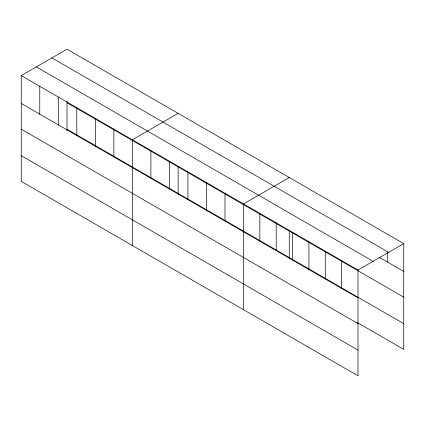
<?xml version="1.0" encoding="UTF-8"?>
<svg xmlns="http://www.w3.org/2000/svg" width="425" height="425" viewBox="0 0 425 425"><rect width="100%" height="100%" fill="white"/><g stroke="black" fill="none" stroke-linecap="round" stroke-linejoin="round"><path stroke-width="0.64" d="M21.25 75.623L357.993 270.04L357.993 375.796L21.25 181.379L21.25 75.623L67.007 49.204L403.75 243.621L403.75 349.377L357.499 322.676M178.133 113.363L132.377 139.777L132.377 245.538M289.255 177.517L243.498 203.936L243.498 309.692M357.993 270.04L403.75 243.621M51.908 57.922L388.652 252.338M379.498 257.454L403.75 271.458M36.348 66.906L373.092 261.322M67.007 102.754L403.75 297.171M67.007 129.248L403.75 323.664M21.25 103.461L357.993 297.877M21.25 129.173L357.993 323.59M21.25 155.667L357.993 350.083M387.393 252.737L387.393 262.012M341.636 260.594L341.636 288.432M325.279 251.154L325.279 278.991M308.922 241.708L308.922 269.546M292.57 232.268L292.57 260.105M289.255 231.067L289.255 258.846M276.213 222.822L276.213 250.66M259.856 213.382L259.856 241.219M224.979 193.242L224.979 221.08M206.46 182.553L206.46 210.386M187.935 171.859L187.935 199.697M178.133 166.913L178.133 194.692M169.416 161.165L169.416 189.003M150.896 150.471L150.896 178.309M113.852 129.088L113.852 156.926M95.333 118.394L95.333 146.232M76.813 107.7L76.813 135.538M67.007 101.469L67.007 130.533M58.294 97.006L58.294 124.844M39.769 86.317L39.769 114.15"/></g></svg>
